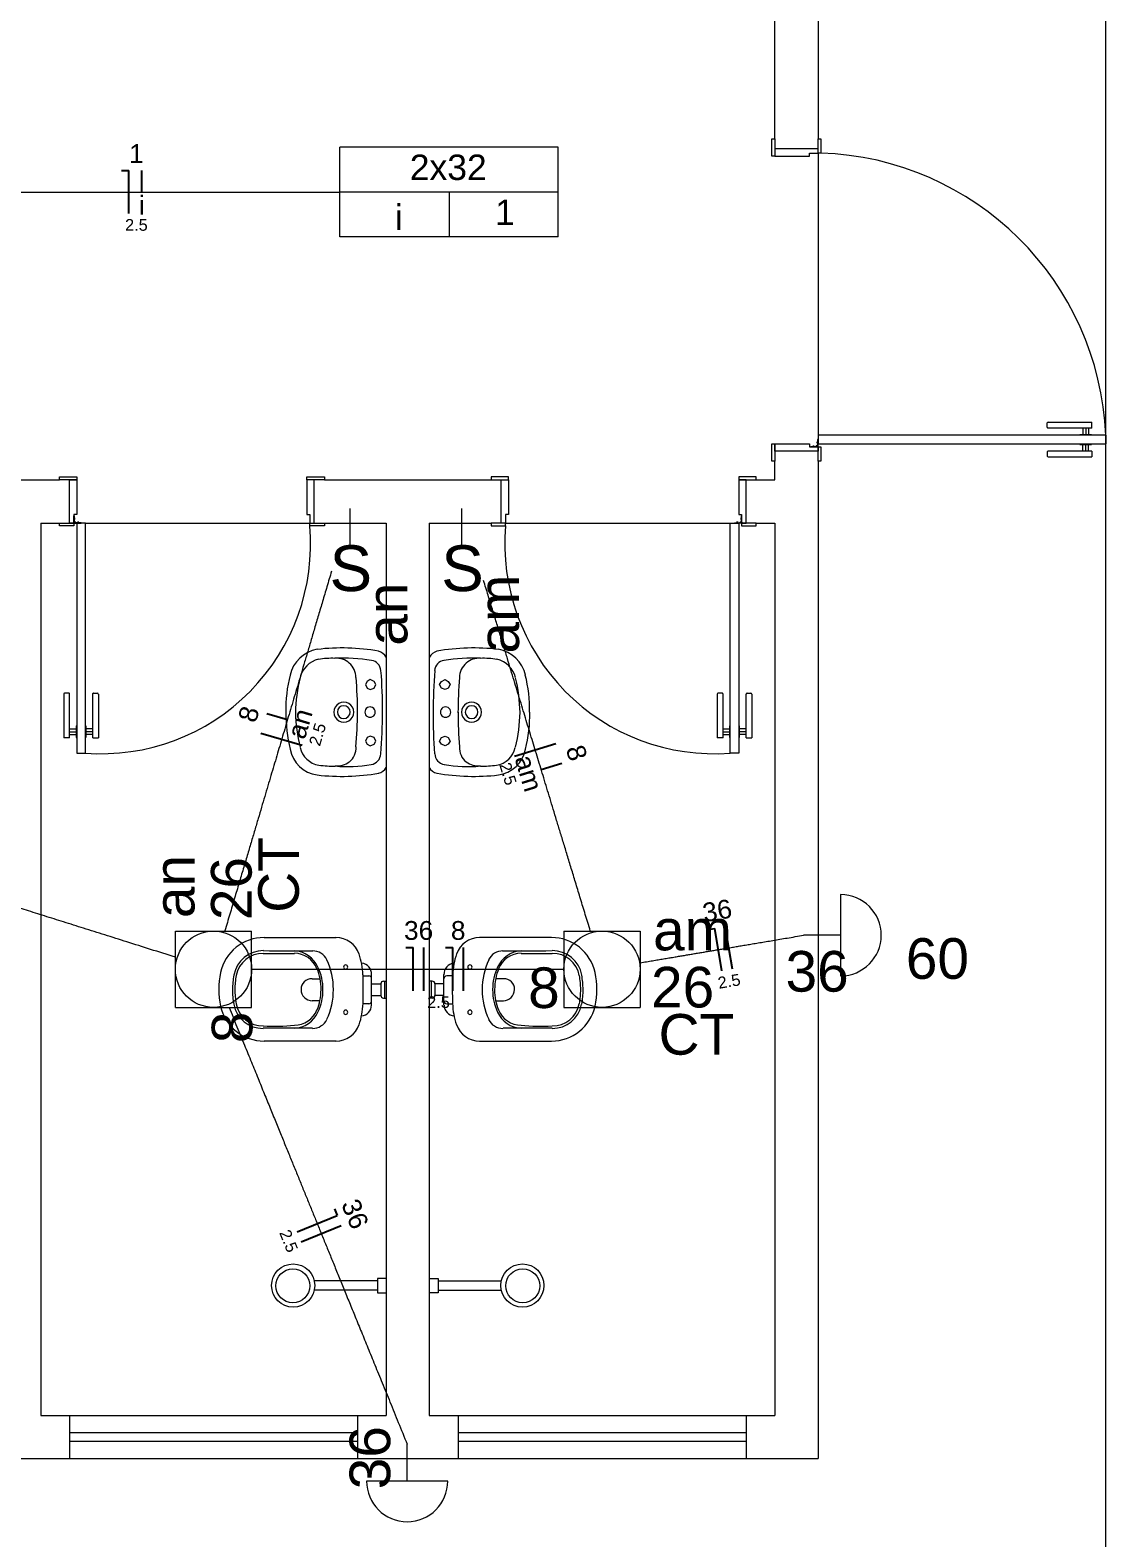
# Model space of a CAD drawing. Header units: millimetres. Extents: x -130 to 1399, y -90 to 1288.
# Drawn here: x 1149.33 to 1153.07, y 1245.55 to 1250.78 of the extents above; entities that cross this region are included whole.
import ezdxf

# ---------------------------------------------------------------- set-up
doc = ezdxf.new("R2010")
doc.units = ezdxf.units.MM
doc.header["$LTSCALE"] = 0.01
for name, color, linetype, lineweight in [('Arquitetura', 134, 'Continuous', 5), ('EL-Condutos', 3, 'Continuous', 13), ('EL-Fios', 9, 'Continuous', 25), ('EL-Textos fios', 7, 'Continuous', 20), ('EL-Textos pontos', 5, 'Continuous', 20), ('P-SIMBOL', 5, 'Continuous', 5)]:
    doc.layers.add(name, color=color, linetype=linetype, lineweight=lineweight)
doc.styles.add('ARIAL', font='arial.ttf')

msp = doc.modelspace()

# ---------------------------------------------------------------- linework, layer by layer
at = {"layer": 'Arquitetura'}
for p, q in [((1153.0719, 1238.4207), (1153.0719, 1256.0207)), ((1152.0719, 1250.3557), (1152.0719, 1249.3762)), ((1152.0549, 1249.3372), (1152.0579, 1249.3372)), ((1152.0699, 1249.3522), (1152.0699, 1249.3492)), ((1149.1814, 1249.2207), (1149.4369, 1249.2207)), ((1150.3569, 1249.2207), (1150.9369, 1249.2207)), ((1151.8569, 1249.2207), (1151.9214, 1249.2207)), ((1149.3714, 1249.0707), (1149.4369, 1249.0707)), ((1149.4884, 1249.0872), (1149.4884, 1249.0847)), ((1149.5029, 1249.0722), (1149.5004, 1249.0722)), ((1149.5264, 1249.0707), (1150.3064, 1249.0707)), ((1150.3064, 1249.0707), (1150.3219, 1249.0707)), ((1150.3569, 1249.0707), (1150.5719, 1249.0707)), ((1150.7214, 1249.0707), (1150.9369, 1249.0707)), ((1150.9864, 1249.0707), (1151.7664, 1249.0707)), ((1151.7904, 1249.0722), (1151.7934, 1249.0722)), ((1151.8049, 1249.0872), (1151.8049, 1249.0847)), ((1151.8569, 1249.0707), (1151.9214, 1249.0707)), ((1150.5719, 1248.6032), (1150.5719, 1248.4127)), ((1150.7214, 1248.6032), (1150.7214, 1248.4127)), ((1150.5059, 1248.5207), (1150.4999, 1248.5097)), ((1150.4999, 1248.5097), (1150.5059, 1248.4972)), ((1150.5164, 1248.5267), (1150.5059, 1248.5207)), ((1150.5059, 1248.4972), (1150.5164, 1248.4927)), ((1150.5294, 1248.5207), (1150.5164, 1248.5267)), ((1150.5164, 1248.4927), (1150.5294, 1248.4972)), ((1150.5354, 1248.5097), (1150.5294, 1248.5207)), ((1150.5294, 1248.4972), (1150.5354, 1248.5097)), ((1150.7574, 1248.5097), (1150.7639, 1248.5207)), ((1150.7639, 1248.4972), (1150.7574, 1248.5097)), ((1150.7639, 1248.5207), (1150.7764, 1248.5267)), ((1150.7764, 1248.4927), (1150.7639, 1248.4972)), ((1150.7764, 1248.5267), (1150.7874, 1248.5207)), ((1150.7874, 1248.4972), (1150.7764, 1248.4927)), ((1150.7874, 1248.5207), (1150.7939, 1248.5097)), ((1150.7939, 1248.5097), (1150.7874, 1248.4972)), ((1150.5719, 1248.4762), (1150.5719, 1248.2877)), ((1150.7214, 1248.4762), (1150.7214, 1248.2877)), ((1150.5719, 1248.4127), (1150.5719, 1248.2197)), ((1150.7214, 1248.4127), (1150.7214, 1248.2197)), ((1150.5059, 1248.3257), (1150.4999, 1248.3132)), ((1150.5164, 1248.3302), (1150.5059, 1248.3257)), ((1150.5294, 1248.3257), (1150.5164, 1248.3302)), ((1150.5354, 1248.3132), (1150.5294, 1248.3257)), ((1150.7574, 1248.3132), (1150.7639, 1248.3257)), ((1150.7639, 1248.3257), (1150.7764, 1248.3302)), ((1150.7764, 1248.3302), (1150.7874, 1248.3257)), ((1150.7874, 1248.3257), (1150.7939, 1248.3132)), ((1150.4999, 1248.3132), (1150.5059, 1248.3027)), ((1150.5059, 1248.3027), (1150.5164, 1248.2962)), ((1150.5164, 1248.2962), (1150.5294, 1248.3027)), ((1150.5294, 1248.3027), (1150.5354, 1248.3132)), ((1150.7639, 1248.3027), (1150.7574, 1248.3132)), ((1150.7764, 1248.2962), (1150.7639, 1248.3027)), ((1150.7874, 1248.3027), (1150.7764, 1248.2962)), ((1150.7939, 1248.3132), (1150.7874, 1248.3027)), ((1150.1474, 1247.6307), (1150.3974, 1247.6307)), ((1151.1459, 1247.6307), (1150.8964, 1247.6307)), ((1150.3144, 1247.4872), (1150.3419, 1247.4872)), ((1150.4914, 1247.4972), (1150.5114, 1247.4972)), ((1150.5209, 1247.3957), (1150.5209, 1247.5017)), ((1150.7724, 1247.3957), (1150.7724, 1247.5017)), ((1150.8019, 1247.4972), (1150.7819, 1247.4972)), ((1150.9794, 1247.4872), (1150.9514, 1247.4872)), ((1150.5209, 1247.4697), (1150.5529, 1247.4697)), ((1150.5209, 1247.4297), (1150.5529, 1247.4297)), ((1150.5529, 1247.4697), (1150.5529, 1247.4297)), ((1150.5624, 1247.4792), (1150.5719, 1247.4792)), ((1150.5654, 1247.4792), (1150.5654, 1247.4202)), ((1150.5719, 1247.4802), (1150.5719, 1247.4167)), ((1150.7214, 1247.4802), (1150.7214, 1247.4167)), ((1150.7314, 1247.4792), (1150.7214, 1247.4792)), ((1150.7279, 1247.4792), (1150.7279, 1247.4202)), ((1150.7724, 1247.4697), (1150.7409, 1247.4697)), ((1150.7409, 1247.4697), (1150.7409, 1247.4297)), ((1150.7724, 1247.4297), (1150.7409, 1247.4297)), ((1150.3414, 1247.4112), (1150.3144, 1247.4112)), ((1150.5114, 1247.4002), (1150.4909, 1247.4002)), ((1150.5624, 1247.4202), (1150.5719, 1247.4202)), ((1150.7314, 1247.4202), (1150.7214, 1247.4202)), ((1150.7819, 1247.4002), (1150.8024, 1247.4002)), ((1150.9519, 1247.4112), (1150.9794, 1247.4112)), ((1150.3974, 1247.2707), (1150.1474, 1247.2707)), ((1150.8964, 1247.2707), (1151.1459, 1247.2707)), ((1150.5719, 1246.8712), (1150.5719, 1245.9707)), ((1150.5419, 1246.4377), (1150.3219, 1246.4377)), ((1150.5719, 1246.4467), (1150.5419, 1246.4467)), ((1150.5419, 1246.4467), (1150.5419, 1246.3967)), ((1150.7214, 1246.4467), (1150.7519, 1246.4467)), ((1150.7519, 1246.4467), (1150.7519, 1246.3967)), ((1150.7519, 1246.4377), (1150.9714, 1246.4377)), ((1150.5419, 1246.4057), (1150.3219, 1246.4057)), ((1150.5419, 1246.3967), (1150.5719, 1246.3967)), ((1150.7519, 1246.3967), (1150.7214, 1246.3967)), ((1150.7519, 1246.4057), (1150.9714, 1246.4057)), ((1149.3714, 1245.9707), (1150.5719, 1245.9707)), ((1149.4714, 1245.9707), (1149.4714, 1245.8207)), ((1150.4714, 1245.9707), (1150.4714, 1245.8207)), ((1150.7214, 1245.9707), (1151.9214, 1245.9707)), ((1150.8219, 1245.9707), (1150.8219, 1245.8207)), ((1151.8219, 1245.9707), (1151.8219, 1245.8207)), ((1149.2214, 1245.8207), (1152.0719, 1245.8207))]:
    msp.add_line(p, q, dxfattribs=at)
at = {"layer": 'Arquitetura', "linetype": 'Continuous'}
for p, q in [((1152.0719, 1251.3712), (1152.0719, 1250.4057)), ((1151.9214, 1250.4057), (1151.9214, 1251.2207)), ((1151.9214, 1249.2207), (1151.9214, 1249.2857)), ((1152.0719, 1249.2857), (1152.0719, 1245.8207)), ((1149.3714, 1249.0707), (1149.3714, 1245.9707)), ((1150.5719, 1249.0707), (1150.5719, 1245.9707)), ((1150.7214, 1249.0707), (1150.7214, 1245.9707)), ((1151.9214, 1249.0707), (1151.9214, 1245.9707)), ((1149.4714, 1245.9107), (1150.4714, 1245.9107)), ((1150.8219, 1245.9107), (1151.8219, 1245.9107)), ((1149.4714, 1245.8807), (1150.4714, 1245.8807)), ((1150.8219, 1245.8807), (1151.8219, 1245.8807))]:
    msp.add_line(p, q, dxfattribs=at)
at = {"layer": 'Arquitetura', "color": 3, "linetype": 'Continuous'}
for p, q in [((1152.8714, 1249.4207), (1153.0234, 1249.4207)), ((1152.8684, 1249.4042), (1152.8684, 1249.4182)), ((1153.0234, 1249.4007), (1152.8714, 1249.4007)), ((1152.9819, 1249.3777), (1153.0219, 1249.3777)), ((1152.8684, 1249.3172), (1152.8684, 1249.3032)), ((1153.0234, 1249.3207), (1152.8714, 1249.3207)), ((1152.9819, 1249.3437), (1153.0219, 1249.3437)), ((1152.8714, 1249.3007), (1153.0234, 1249.3007)), ((1149.4684, 1248.4792), (1149.4539, 1248.4792)), ((1149.5549, 1248.4792), (1149.5689, 1248.4792)), ((1151.7384, 1248.4792), (1151.7239, 1248.4792)), ((1151.8254, 1248.4792), (1151.8389, 1248.4792)), ((1149.4514, 1248.4762), (1149.4514, 1248.3242)), ((1149.4714, 1248.3242), (1149.4714, 1248.4762)), ((1149.5519, 1248.3242), (1149.5519, 1248.4762)), ((1149.5719, 1248.4762), (1149.5719, 1248.3242)), ((1151.7214, 1248.4762), (1151.7214, 1248.3242)), ((1151.7419, 1248.3242), (1151.7419, 1248.4762)), ((1151.8219, 1248.3242), (1151.8219, 1248.4762)), ((1151.8414, 1248.4762), (1151.8414, 1248.3242)), ((1149.4944, 1248.3657), (1149.4944, 1248.3257)), ((1149.5284, 1248.3657), (1149.5284, 1248.3257)), ((1151.7644, 1248.3657), (1151.7644, 1248.3257)), ((1151.7984, 1248.3657), (1151.7984, 1248.3257))]:
    msp.add_line(p, q, dxfattribs=at)
at = {"layer": 'Arquitetura', "color": 3}
for p, q in [((1153.0234, 1249.4007), (1153.0234, 1249.4207)), ((1152.9819, 1249.3777), (1152.9819, 1249.3762)), ((1152.9919, 1249.4007), (1152.9919, 1249.3777)), ((1153.0019, 1249.4007), (1153.0019, 1249.3777)), ((1153.0119, 1249.4007), (1153.0119, 1249.3777)), ((1153.0219, 1249.3777), (1153.0219, 1249.3762)), ((1152.9819, 1249.3437), (1152.9819, 1249.3457)), ((1152.9919, 1249.3207), (1152.9919, 1249.3437)), ((1153.0019, 1249.3207), (1153.0019, 1249.3437)), ((1153.0119, 1249.3207), (1153.0119, 1249.3437)), ((1153.0219, 1249.3437), (1153.0219, 1249.3457)), ((1153.0234, 1249.3207), (1153.0234, 1249.3007)), ((1149.4714, 1248.3242), (1149.4514, 1248.3242)), ((1149.4714, 1248.3557), (1149.4944, 1248.3557)), ((1149.4714, 1248.3457), (1149.4944, 1248.3457)), ((1149.4714, 1248.3357), (1149.4944, 1248.3357)), ((1149.4944, 1248.3657), (1149.4964, 1248.3657)), ((1149.4944, 1248.3257), (1149.4964, 1248.3257)), ((1149.5284, 1248.3657), (1149.5264, 1248.3657)), ((1149.5284, 1248.3257), (1149.5264, 1248.3257)), ((1149.5519, 1248.3557), (1149.5284, 1248.3557)), ((1149.5519, 1248.3457), (1149.5284, 1248.3457)), ((1149.5519, 1248.3357), (1149.5284, 1248.3357)), ((1149.5519, 1248.3242), (1149.5719, 1248.3242)), ((1151.7419, 1248.3242), (1151.7214, 1248.3242)), ((1151.7419, 1248.3557), (1151.7644, 1248.3557)), ((1151.7419, 1248.3457), (1151.7644, 1248.3457)), ((1151.7419, 1248.3357), (1151.7644, 1248.3357)), ((1151.7644, 1248.3657), (1151.7664, 1248.3657)), ((1151.7644, 1248.3257), (1151.7664, 1248.3257)), ((1151.7984, 1248.3657), (1151.7964, 1248.3657)), ((1151.7984, 1248.3257), (1151.7964, 1248.3257)), ((1151.8219, 1248.3557), (1151.7984, 1248.3557)), ((1151.8219, 1248.3457), (1151.7984, 1248.3457)), ((1151.8219, 1248.3357), (1151.7984, 1248.3357)), ((1151.8219, 1248.3242), (1151.8414, 1248.3242))]:
    msp.add_line(p, q, dxfattribs=at)
at = {"layer": 'Arquitetura', "color": 2}
for p, q in [((1153.0719, 1249.3762), (1152.0719, 1249.3762)), ((1152.0719, 1249.3762), (1152.0719, 1249.3457)), ((1153.0719, 1249.3762), (1153.0719, 1249.3457)), ((1152.0719, 1249.3457), (1153.0719, 1249.3457)), ((1149.4964, 1249.0707), (1149.4964, 1248.2707)), ((1149.5264, 1249.0707), (1149.4964, 1249.0707)), ((1149.5264, 1248.2707), (1149.5264, 1249.0707)), ((1151.7664, 1248.2707), (1151.7664, 1249.0707)), ((1151.7664, 1249.0707), (1151.7964, 1249.0707)), ((1151.7964, 1249.0707), (1151.7964, 1248.2707)), ((1149.4964, 1248.2707), (1149.5264, 1248.2707)), ((1151.7964, 1248.2707), (1151.7664, 1248.2707))]:
    msp.add_line(p, q, dxfattribs=at)
at = {"layer": 'Arquitetura', "color": 3}
for points in [[(1151.9214, 1250.4057), (1151.9214, 1250.3457), (1151.9114, 1250.3457), (1151.9114, 1250.4057), (1151.9214, 1250.4057)], [(1152.0819, 1250.4057), (1152.0819, 1250.3557), (1152.0719, 1250.3557), (1152.0719, 1250.4057), (1152.0819, 1250.4057)], [(1151.9214, 1249.3457), (1151.9214, 1249.3207), (1151.9214, 1249.2857), (1151.9114, 1249.2857), (1151.9114, 1249.3457), (1151.9214, 1249.3457)], [(1152.0819, 1249.3357), (1152.0819, 1249.2857), (1152.0719, 1249.2857), (1152.0719, 1249.3357), (1152.0819, 1249.3357)], [(1149.4964, 1249.2207), (1149.4714, 1249.2207), (1149.4369, 1249.2207), (1149.4369, 1249.2307), (1149.4964, 1249.2307), (1149.4964, 1249.2207)], [(1150.3569, 1249.2207), (1150.2964, 1249.2207), (1150.2964, 1249.2307), (1150.3569, 1249.2307), (1150.3569, 1249.2207)], [(1150.9369, 1249.2207), (1150.9964, 1249.2207), (1150.9964, 1249.2307), (1150.9369, 1249.2307), (1150.9369, 1249.2207)], [(1151.7964, 1249.2207), (1151.8219, 1249.2207), (1151.8569, 1249.2207), (1151.8569, 1249.2307), (1151.7964, 1249.2307), (1151.7964, 1249.2207)], [(1149.4864, 1249.0607), (1149.4369, 1249.0607), (1149.4369, 1249.0707), (1149.4864, 1249.0707), (1149.4864, 1249.0607)], [(1150.3569, 1249.0607), (1150.3064, 1249.0607), (1150.3064, 1249.0707), (1150.3569, 1249.0707), (1150.3569, 1249.0607)], [(1150.9369, 1249.0607), (1150.9864, 1249.0607), (1150.9864, 1249.0707), (1150.9369, 1249.0707), (1150.9369, 1249.0607)], [(1151.8064, 1249.0607), (1151.8569, 1249.0607), (1151.8569, 1249.0707), (1151.8064, 1249.0707), (1151.8064, 1249.0607)]]:
    msp.add_lwpolyline(points, close=True, dxfattribs=at)
at = {"layer": 'Arquitetura', "color": 2}
for points in [[(1152.0419, 1250.3457), (1152.0419, 1250.3557), (1152.0719, 1250.3557), (1152.0719, 1250.3712), (1151.9214, 1250.3712), (1151.9214, 1250.3457), (1152.0419, 1250.3457)], [(1152.0419, 1249.3457), (1152.0419, 1249.3357), (1152.0719, 1249.3357), (1152.0719, 1249.3207), (1151.9214, 1249.3207), (1151.9214, 1249.3457), (1152.0419, 1249.3457)], [(1149.4964, 1249.1007), (1149.4864, 1249.1007), (1149.4864, 1249.0707), (1149.4714, 1249.0707), (1149.4714, 1249.2207), (1149.4964, 1249.2207), (1149.4964, 1249.1007)], [(1150.2964, 1249.1007), (1150.3064, 1249.1007), (1150.3064, 1249.0707), (1150.3219, 1249.0707), (1150.3219, 1249.2207), (1150.2964, 1249.2207), (1150.2964, 1249.1007)], [(1150.9964, 1249.1007), (1150.9864, 1249.1007), (1150.9864, 1249.0707), (1150.9714, 1249.0707), (1150.9714, 1249.2207), (1150.9964, 1249.2207), (1150.9964, 1249.1007)], [(1151.7964, 1249.1007), (1151.8064, 1249.1007), (1151.8064, 1249.0707), (1151.8219, 1249.0707), (1151.8219, 1249.2207), (1151.7964, 1249.2207), (1151.7964, 1249.1007)]]:
    msp.add_lwpolyline(points, close=True, dxfattribs=at)
at = {"layer": 'Arquitetura', "color": 1}
for points in [[(1152.0669, 1249.3367), (1152.0689, 1249.3357), (1152.0689, 1249.3357), (1152.0664, 1249.3357), (1152.0464, 1249.3357), (1152.0464, 1249.3367), (1152.0669, 1249.3367)], [(1152.0704, 1249.3402), (1152.0719, 1249.3382), (1152.0719, 1249.3382), (1152.0719, 1249.3407), (1152.0719, 1249.3607), (1152.0704, 1249.3607), (1152.0704, 1249.3402)], [(1149.4879, 1249.0752), (1149.4864, 1249.0732), (1149.4864, 1249.0732), (1149.4864, 1249.0757), (1149.4864, 1249.0957), (1149.4879, 1249.0957), (1149.4879, 1249.0752)], [(1149.4914, 1249.0717), (1149.4894, 1249.0707), (1149.4894, 1249.0707), (1149.4919, 1249.0707), (1149.5119, 1249.0707), (1149.5119, 1249.0717), (1149.4914, 1249.0717)], [(1151.8024, 1249.0717), (1151.8044, 1249.0707), (1151.8044, 1249.0707), (1151.8019, 1249.0707), (1151.7819, 1249.0707), (1151.7819, 1249.0717), (1151.8024, 1249.0717)], [(1151.8054, 1249.0752), (1151.8064, 1249.0732), (1151.8064, 1249.0732), (1151.8064, 1249.0757), (1151.8064, 1249.0957), (1151.8054, 1249.0957), (1151.8054, 1249.0752)]]:
    msp.add_lwpolyline(points, dxfattribs=at)
at = {"layer": 'Arquitetura'}
for points in [[(1152.0544, 1249.3382), (1152.0549, 1249.3372), (1152.0549, 1249.3367)], [(1152.0564, 1249.3382), (1152.0564, 1249.3382), (1152.0544, 1249.3382), (1152.0544, 1249.3382), (1152.0589, 1249.3382), (1152.0589, 1249.3382), (1152.0569, 1249.3382), (1152.0569, 1249.3382)], [(1152.0589, 1249.3382), (1152.0579, 1249.3372), (1152.0579, 1249.3367)], [(1152.0694, 1249.3512), (1152.0689, 1249.3512), (1152.0689, 1249.3532), (1152.0694, 1249.3532), (1152.0694, 1249.3482), (1152.0689, 1249.3482), (1152.0689, 1249.3507), (1152.0694, 1249.3507)], [(1152.0694, 1249.3532), (1152.0699, 1249.3522), (1152.0704, 1249.3522)], [(1152.0694, 1249.3482), (1152.0699, 1249.3492), (1152.0704, 1249.3492)], [(1149.4889, 1249.0882), (1149.4884, 1249.0872), (1149.4879, 1249.0872)], [(1149.4889, 1249.0832), (1149.4884, 1249.0847), (1149.4879, 1249.0847)], [(1149.4889, 1249.0862), (1149.4894, 1249.0862), (1149.4894, 1249.0882), (1149.4889, 1249.0882), (1149.4889, 1249.0832), (1149.4894, 1249.0832), (1149.4894, 1249.0857), (1149.4889, 1249.0857)], [(1149.5019, 1249.0732), (1149.5019, 1249.0732), (1149.5039, 1249.0732), (1149.5039, 1249.0732), (1149.4994, 1249.0732), (1149.4994, 1249.0732), (1149.5014, 1249.0732), (1149.5014, 1249.0732)], [(1149.4994, 1249.0732), (1149.5004, 1249.0722), (1149.5004, 1249.0717)], [(1149.5039, 1249.0732), (1149.5029, 1249.0722), (1149.5029, 1249.0717)], [(1151.7914, 1249.0732), (1151.7914, 1249.0732), (1151.7889, 1249.0732), (1151.7889, 1249.0732), (1151.7944, 1249.0732), (1151.7944, 1249.0732), (1151.7919, 1249.0732), (1151.7919, 1249.0732)], [(1151.7889, 1249.0732), (1151.7904, 1249.0722), (1151.7904, 1249.0717)], [(1151.7944, 1249.0732), (1151.7934, 1249.0722), (1151.7934, 1249.0717)], [(1151.8044, 1249.0882), (1151.8049, 1249.0872), (1151.8054, 1249.0872)], [(1151.8044, 1249.0862), (1151.8044, 1249.0862), (1151.8044, 1249.0882), (1151.8044, 1249.0882), (1151.8044, 1249.0832), (1151.8044, 1249.0832), (1151.8044, 1249.0857), (1151.8044, 1249.0857)], [(1151.8044, 1249.0832), (1151.8049, 1249.0847), (1151.8054, 1249.0847)]]:
    msp.add_lwpolyline(points, dxfattribs=at)
at = {"layer": 'Arquitetura', "color": 1}
for centre in [(1152.0689, 1249.3382), (1149.4894, 1249.0732), (1151.8044, 1249.0732)]:
    msp.add_circle(centre, 0.0025, dxfattribs=at)
at = {"layer": 'Arquitetura'}
for centre, radius in [((1150.2484, 1246.4217), 0.075), ((1151.0449, 1246.4217), 0.075), ((1150.2474, 1246.4207), 0.059), ((1151.0459, 1246.4207), 0.059)]:
    msp.add_circle(centre, radius, dxfattribs=at)
for centre, radius, start, end in [((1152.0489, 1249.3327), 1.0236, 2.4121, 88.1744), ((1149.5799, 1248.9982), 0.7292, 265.793, 4.9364), ((1151.7129, 1248.9982), 0.7292, 175.064, 274.207), ((1150.4184, 1247.8827), 0.7539, 80.3071, 96.5866), ((1150.8749, 1247.8827), 0.7539, 83.4134, 99.6929), ((1150.3524, 1248.5162), 0.1175, 100.056, 167.486), ((1150.3554, 1248.5147), 0.0847, 102.719, 167.054), ((1150.3834, 1248.2897), 0.311, 88.1735, 98.6779), ((1150.4219, 1247.9877), 0.6136, 80.7585, 92.6769), ((1150.3979, 1248.5292), 0.0716, 50.4003, 93.3975), ((1150.3999, 1248.5332), 0.0667, 0.5513, 49.6562), ((1150.5149, 1248.5552), 0.0385, 4.3873, 81.2442), ((1150.5269, 1248.5772), 0.0522, 31.07, 69.4583), ((1150.7664, 1248.5772), 0.0522, 110.542, 148.93), ((1150.7784, 1248.5552), 0.0385, 98.7558, 175.613), ((1150.8709, 1247.9877), 0.6136, 87.3231, 99.2415), ((1150.8929, 1248.5332), 0.0667, 130.344, 179.449), ((1150.8954, 1248.5292), 0.0716, 86.6025, 129.6), ((1150.9094, 1248.2897), 0.311, 81.3221, 91.8265), ((1150.9379, 1248.5147), 0.0847, 12.9461, 77.2809), ((1150.9409, 1248.5162), 0.1175, 12.514, 79.9443), ((1150.6964, 1248.4247), 0.4735, 165.578, 181.302), ((1150.8329, 1248.3987), 0.5766, 166.496, 178.648), ((1148.9974, 1248.4102), 1.4748, 0.0609, 4.8104), ((1148.8434, 1248.4197), 1.7156, 359.79, 4.6247), ((1152.4504, 1248.4197), 1.7156, 175.375, 180.21), ((1152.2959, 1248.4102), 1.4748, 175.19, 179.939), ((1150.4604, 1248.3987), 0.5766, 1.3524, 13.5038), ((1150.5964, 1248.4247), 0.4735, 358.698, 14.4219), ((1150.4244, 1248.4137), 0.0349, 120.007, 180), ((1150.4244, 1248.4137), 0.0222, 90, 180), ((1150.4244, 1248.4137), 0.0349, 60.0032, 119.997), ((1150.4244, 1248.4137), 0.0222, 0, 90), ((1150.4244, 1248.4137), 0.0349, 0.0007, 60.0032), ((1150.5154, 1248.4137), 0.018, 119.96, 180), ((1150.5154, 1248.4137), 0.018, 60.0128, 119.987), ((1150.5154, 1248.4137), 0.018, 359.963, 59.9809), ((1150.7779, 1248.4137), 0.018, 120.019, 180.037), ((1150.7779, 1248.4137), 0.018, 60.0128, 119.987), ((1150.7779, 1248.4137), 0.018, 0, 60.0398), ((1150.8684, 1248.4137), 0.0349, 119.997, 179.999), ((1150.8684, 1248.4137), 0.0222, 90, 180), ((1150.8684, 1248.4137), 0.0349, 60.0032, 119.997), ((1150.8684, 1248.4137), 0.0222, 0, 90), ((1150.8684, 1248.4137), 0.0349, 0, 59.9929), ((1150.6974, 1248.4027), 0.4741, 178.659, 194.363), ((1150.8289, 1248.4257), 0.5725, 181.303, 193.542), ((1150.4244, 1248.4137), 0.0349, 180.001, 240.003), ((1150.4244, 1248.4137), 0.0222, 180, 270), ((1150.4244, 1248.4137), 0.0349, 240.003, 299.997), ((1150.4244, 1248.4137), 0.0222, 270, 359.99), ((1150.4244, 1248.4137), 0.0349, 300.007, 0), ((1149.1194, 1248.4137), 1.3526, 354.905, 359.979), ((1150.5154, 1248.4137), 0.018, 179.963, 239.981), ((1150.5154, 1248.4137), 0.018, 240.013, 299.987), ((1150.5154, 1248.4137), 0.018, 299.96, 0), ((1148.6799, 1248.4137), 1.879, 355.586, 0), ((1152.6134, 1248.4137), 1.879, 180, 184.414), ((1150.7779, 1248.4137), 0.018, 180, 240.04), ((1150.7779, 1248.4137), 0.018, 240.013, 299.987), ((1150.7779, 1248.4137), 0.018, 300.019, 0.0367), ((1152.1739, 1248.4137), 1.3526, 180.021, 185.095), ((1150.8684, 1248.4137), 0.0349, 180, 239.993), ((1150.8684, 1248.4137), 0.0222, 180.01, 270), ((1150.8684, 1248.4137), 0.0349, 240.003, 299.997), ((1150.8684, 1248.4137), 0.0222, 270, 0), ((1150.8684, 1248.4137), 0.0349, 299.997, 359.999), ((1150.4644, 1248.4257), 0.5725, 346.458, 358.697), ((1150.5964, 1248.4027), 0.4741, 345.637, 1.3415), ((1150.3464, 1248.3052), 0.1107, 190.408, 262.28), ((1150.3494, 1248.3072), 0.0784, 191.616, 261.581), ((1150.4039, 1248.2897), 0.0631, 309.245, 3.2268), ((1150.5129, 1248.2712), 0.0402, 279.607, 356.886), ((1150.7804, 1248.2712), 0.0402, 183.114, 260.393), ((1150.8894, 1248.2897), 0.0631, 176.773, 230.755), ((1150.9434, 1248.3072), 0.0784, 278.419, 348.384), ((1150.9464, 1248.3052), 0.1107, 277.72, 349.592), ((1150.3834, 1248.5452), 0.3189, 261.83, 272.005), ((1150.4399, 1248.6747), 0.4504, 264.203, 280.218), ((1150.3984, 1248.3047), 0.0781, 267.161, 305.348), ((1150.5374, 1248.2392), 0.0386, 281.431, 332.133), ((1150.7554, 1248.2392), 0.0386, 207.867, 258.569), ((1150.8534, 1248.6747), 0.4504, 259.782, 275.797), ((1150.8949, 1248.3047), 0.0781, 234.652, 272.839), ((1150.9099, 1248.5452), 0.3189, 267.995, 278.17), ((1150.4184, 1248.9437), 0.7531, 263.423, 279.721), ((1150.8754, 1248.9437), 0.7531, 260.279, 276.577), ((1150.1474, 1247.4752), 0.1555, 90.0055, 167.294), ((1150.3974, 1247.5457), 0.0848, 19.0789, 90.1997), ((1150.8959, 1247.5457), 0.0848, 89.8003, 160.921), ((1151.1459, 1247.4752), 0.1555, 12.7057, 89.9945), ((1150.1459, 1247.4802), 0.1054, 90.4233, 168.89), ((1150.1424, 1247.4822), 0.0932, 88.5002, 169.656), ((1150.2879, 1256.4267), 8.8425, 269.072, 270.188), ((1150.1734, 1253.2337), 5.6587, 269.71, 270.806), ((1150.2529, 1247.4922), 0.0836, 20.863, 90.2362), ((1150.2474, 1247.4897), 0.0949, 23.5727, 86.7329), ((1150.3164, 1247.5302), 0.054, 24.961, 90.9064), ((1150.1439, 1247.4497), 0.2444, 0, 24.9606), ((1150.4309, 1247.5282), 0.00741, 90, 180), ((1150.4309, 1247.5282), 0.00741, 0, 90), ((1150.2424, 1247.4922), 0.2486, 2.049, 19.145), ((1150.4819, 1247.5027), 0.0391, 358.418, 83.4493), ((1150.8114, 1247.5027), 0.0391, 96.5507, 181.582), ((1151.0509, 1247.4922), 0.2486, 160.855, 177.951), ((1150.8624, 1247.5282), 0.00741, 90, 180), ((1150.8624, 1247.5282), 0.00741, 0, 90), ((1151.1494, 1247.4497), 0.2444, 155.039, 180), ((1150.9764, 1247.5302), 0.054, 89.0936, 155.039), ((1151.0459, 1247.4897), 0.0949, 93.2671, 156.427), ((1151.0399, 1247.4922), 0.0836, 89.7638, 159.137), ((1151.0049, 1256.4267), 8.8425, 269.812, 270.928), ((1151.1199, 1253.2337), 5.6587, 269.194, 270.29), ((1151.1509, 1247.4822), 0.0932, 10.3441, 91.4998), ((1151.1479, 1247.4802), 0.1054, 11.1104, 89.5767), ((1150.2819, 1247.4507), 0.292, 168.435, 191.568), ((1150.3139, 1247.4497), 0.2762, 169.437, 180), ((1150.3114, 1247.4502), 0.2655, 169.437, 180.003), ((1150.3119, 1247.4517), 0.0357, 86.0445, 182.345), ((1150.1889, 1247.4602), 0.1554, 10.3133, 23.389), ((1150.1839, 1247.4537), 0.1679, 358.718, 26.1404), ((1150.1454, 1247.4497), 0.2, 0, 11.0171), ((1150.4309, 1247.5282), 0.00741, 180, 270), ((1150.4309, 1247.5282), 0.00741, 270, 0), ((1149.0964, 1247.4512), 1.3956, 357.951, 2.0489), ((1150.5114, 1247.4877), 0.00952, 0, 90), ((1150.7819, 1247.4877), 0.00952, 90, 180), ((1152.1969, 1247.4512), 1.3956, 177.951, 182.049), ((1150.8624, 1247.5282), 0.00741, 180, 270), ((1150.8624, 1247.5282), 0.00741, 270, 0), ((1151.1094, 1247.4537), 0.1679, 153.86, 181.282), ((1151.1484, 1247.4497), 0.2, 168.983, 180), ((1151.1049, 1247.4602), 0.1554, 156.611, 169.687), ((1150.9819, 1247.4517), 0.0357, 357.655, 93.9555), ((1150.9819, 1247.4502), 0.2655, 359.997, 10.5634), ((1150.9794, 1247.4497), 0.2762, 0.0004, 10.5634), ((1151.0114, 1247.4507), 0.292, 348.432, 11.565), ((1150.3134, 1247.4497), 0.2759, 180, 190.577), ((1150.3259, 1247.4507), 0.2801, 180.136, 190.285), ((1150.3149, 1247.4502), 0.0391, 180.003, 270), ((1150.1839, 1247.4457), 0.1679, 333.861, 1.28), ((1150.1454, 1247.4497), 0.1999, 348.981, 0.0022), ((1150.1439, 1247.4497), 0.2444, 335.039, 0.0003), ((1150.5624, 1247.4697), 0.00952, 90, 180), ((1150.5624, 1247.4297), 0.00952, 180, 270), ((1150.7314, 1247.4697), 0.00952, 0, 90), ((1150.7314, 1247.4297), 0.00952, 270, 0), ((1151.1494, 1247.4497), 0.2444, 180, 204.961), ((1151.1094, 1247.4457), 0.1679, 178.72, 206.139), ((1151.1479, 1247.4497), 0.1999, 179.998, 191.019), ((1150.9779, 1247.4502), 0.0391, 270, 359.997), ((1150.9674, 1247.4507), 0.2801, 349.715, 359.864), ((1150.9799, 1247.4497), 0.2759, 349.423, 0), ((1150.1474, 1247.4267), 0.1555, 192.713, 269.998), ((1150.1429, 1247.4177), 0.1026, 190.569, 270.928), ((1150.1429, 1247.4177), 0.0942, 190.569, 270.928), ((1150.2529, 1247.4097), 0.0836, 269.764, 339.137), ((1150.2374, 1247.4277), 0.1055, 333.002, 351.195), ((1150.4309, 1247.3712), 0.00741, 90, 180), ((1150.4309, 1247.3712), 0.00741, 0, 90), ((1150.2434, 1247.4092), 0.2479, 340.843, 358.109), ((1150.4819, 1247.3967), 0.0388, 275.575, 358.63), ((1150.5114, 1247.4097), 0.00952, 270, 0), ((1150.7819, 1247.4097), 0.00952, 180, 270), ((1150.8114, 1247.3967), 0.0388, 181.37, 264.425), ((1151.0499, 1247.4092), 0.2479, 181.891, 199.157), ((1150.8624, 1247.3712), 0.00741, 90, 180), ((1150.8624, 1247.3712), 0.00741, 0, 90), ((1151.0559, 1247.4277), 0.1055, 188.805, 206.998), ((1151.0399, 1247.4097), 0.0836, 200.863, 270.236), ((1151.1459, 1247.4267), 0.1555, 270.002, 347.287), ((1151.1499, 1247.4177), 0.1026, 269.072, 349.431), ((1151.1499, 1247.4177), 0.0942, 269.072, 349.431), ((1150.1864, 1247.9737), 0.6512, 266.351, 275.878), ((1150.2489, 1247.4087), 0.0932, 272.443, 336.734), ((1150.3164, 1247.3692), 0.054, 269.094, 335.039), ((1150.3974, 1247.3557), 0.0848, 269.8, 340.921), ((1150.4309, 1247.3712), 0.00741, 180, 270), ((1150.4309, 1247.3712), 0.00741, 270, 0), ((1150.8959, 1247.3557), 0.0848, 199.079, 270.2), ((1150.8624, 1247.3712), 0.00741, 180, 270), ((1150.8624, 1247.3712), 0.00741, 270, 0), ((1150.9764, 1247.3692), 0.054, 204.961, 270.906), ((1151.0444, 1247.4087), 0.0932, 203.266, 267.557), ((1151.1069, 1247.9737), 0.6512, 264.122, 273.649), ((1150.2299, 1238.1692), 9.1467, 89.4622, 90.5333), ((1151.0634, 1238.1692), 9.1467, 89.4667, 90.5379)]:
    msp.add_arc(centre, radius, start, end, dxfattribs=at)
at = {"layer": 'Arquitetura', "color": 3, "linetype": 'Continuous'}
for centre, start, end in [((1152.8714, 1249.4177), 90, 170.538), ((1152.8714, 1249.4037), 170.538, 270), ((1152.8714, 1249.3177), 90, 189.462), ((1152.8714, 1249.3037), 189.462, 270), ((1149.4544, 1248.4762), 99.4623, 180), ((1149.4689, 1248.4762), 0, 99.4623), ((1149.5544, 1248.4762), 80.5377, 180), ((1149.5684, 1248.4762), 0, 80.5377), ((1151.7244, 1248.4762), 99.4623, 180), ((1151.7389, 1248.4762), 0, 99.4623), ((1151.8249, 1248.4762), 80.5377, 180), ((1151.8384, 1248.4762), 0, 80.5377)]:
    msp.add_arc(centre, 0.003, start, end, dxfattribs=at)
at = {"layer": 'EL-Condutos', "linetype": 'Continuous'}
for points in [[(1149.5519, 1252.1869), (1149.508, 1252.1027), (1149.4667, 1252.0233), (1149.4276, 1251.9484), (1149.3908, 1251.8777), (1149.356, 1251.8108), (1149.3229, 1251.7474), (1149.2916, 1251.6872), (1149.2616, 1251.6297), (1149.233, 1251.5747), (1149.2054, 1251.5218), (1149.1788, 1251.4707), (1149.1529, 1251.421), (1149.1275, 1251.3723), (1149.1026, 1251.3244), (1149.0778, 1251.2769), (1149.0531, 1251.2294), (1149.0282, 1251.1817), (1149.003, 1251.1332), (1148.9773, 1251.0838), (1148.9508, 1251.0331), (1148.9235, 1250.9807), (1148.8952, 1250.9263), (1148.8656, 1250.8695), (1148.8346, 1250.81), (1148.802, 1250.7474), (1148.7677, 1250.6815), (1148.7314, 1250.6118), (1148.6929, 1250.538), (1148.6522, 1250.4598), (1148.609, 1250.3769)], [(1148.9076, 1250.2206), (1148.9719, 1250.2206), (1149.0332, 1250.2206), (1149.0918, 1250.2206), (1149.1479, 1250.2206), (1149.2016, 1250.2206), (1149.2533, 1250.2206), (1149.3031, 1250.2206), (1149.3513, 1250.2206), (1149.3979, 1250.2206), (1149.4433, 1250.2206), (1149.4877, 1250.2206), (1149.5312, 1250.2206), (1149.5741, 1250.2206), (1149.6166, 1250.2206), (1149.6589, 1250.2206), (1149.7011, 1250.2206), (1149.7436, 1250.2206), (1149.7865, 1250.2206), (1149.83, 1250.2206), (1149.8744, 1250.2206), (1149.9198, 1250.2206), (1149.9665, 1250.2206), (1150.0146, 1250.2206), (1150.0644, 1250.2206), (1150.1161, 1250.2206), (1150.1699, 1250.2206), (1150.226, 1250.2206), (1150.2845, 1250.2206), (1150.3459, 1250.2206), (1150.4101, 1250.2206)], [(1150.3816, 1248.9031), (1150.3657, 1248.8494), (1150.3506, 1248.7985), (1150.3362, 1248.7502), (1150.3226, 1248.7043), (1150.3097, 1248.6605), (1150.2973, 1248.6187), (1150.2854, 1248.5787), (1150.274, 1248.5402), (1150.263, 1248.503), (1150.2523, 1248.467), (1150.2419, 1248.4318), (1150.2316, 1248.3974), (1150.2216, 1248.3634), (1150.2116, 1248.3297), (1150.2016, 1248.296), (1150.1916, 1248.2622), (1150.1814, 1248.228), (1150.1711, 1248.1932), (1150.1606, 1248.1577), (1150.1497, 1248.1211), (1150.1385, 1248.0834), (1150.1269, 1248.0442), (1150.1148, 1248.0033), (1150.1022, 1247.9607), (1150.0889, 1247.9159), (1150.075, 1247.8689), (1150.0603, 1247.8194), (1150.0448, 1247.7673), (1150.0285, 1247.7122), (1150.0112, 1247.654)], [(1151.2808, 1247.654), (1151.2634, 1247.7111), (1151.2469, 1247.7651), (1151.2313, 1247.8164), (1151.2165, 1247.8651), (1151.2024, 1247.9114), (1151.189, 1247.9555), (1151.1762, 1247.9975), (1151.1639, 1248.0378), (1151.1521, 1248.0765), (1151.1408, 1248.1137), (1151.1298, 1248.1498), (1151.1191, 1248.1849), (1151.1087, 1248.2191), (1151.0984, 1248.2527), (1151.0883, 1248.286), (1151.0783, 1248.319), (1151.0682, 1248.352), (1151.0581, 1248.3852), (1151.0479, 1248.4188), (1151.0375, 1248.4529), (1151.0268, 1248.4879), (1151.0159, 1248.5239), (1151.0046, 1248.561), (1150.9929, 1248.5995), (1150.9806, 1248.6396), (1150.9679, 1248.6815), (1150.9545, 1248.7254), (1150.9405, 1248.7714), (1150.9258, 1248.8198), (1150.9102, 1248.8708)], [(1149.8391, 1247.5624), (1149.7527, 1247.5896), (1149.6711, 1247.6154), (1149.5937, 1247.6398), (1149.5204, 1247.6629), (1149.4508, 1247.6848), (1149.3846, 1247.7057), (1149.3216, 1247.7255), (1149.2614, 1247.7445), (1149.2038, 1247.7626), (1149.1484, 1247.7801), (1149.0949, 1247.797), (1149.0431, 1247.8133), (1148.9927, 1247.8292), (1148.9432, 1247.8448), (1148.8946, 1247.8601), (1148.8464, 1247.8753), (1148.7983, 1247.8905), (1148.7501, 1247.9057), (1148.7014, 1247.921), (1148.652, 1247.9366), (1148.6016, 1247.9525), (1148.5498, 1247.9688), (1148.4964, 1247.9856), (1148.4411, 1248.003), (1148.3835, 1248.0212), (1148.3234, 1248.0401), (1148.2605, 1248.06), (1148.1945, 1248.0808), (1148.125, 1248.1027), (1148.0518, 1248.1258)], [(1151.4542, 1247.543), (1151.4761, 1247.5467), (1151.4969, 1247.5502), (1151.5167, 1247.5535), (1151.5355, 1247.5567), (1151.5536, 1247.5597), (1151.5709, 1247.5626), (1151.5876, 1247.5654), (1151.6037, 1247.5681), (1151.6194, 1247.5708), (1151.6348, 1247.5734), (1151.65, 1247.5759), (1151.665, 1247.5785), (1151.68, 1247.581), (1151.695, 1247.5835), (1151.7102, 1247.5861), (1151.7256, 1247.5887), (1151.7413, 1247.5913), (1151.7576, 1247.594), (1151.7743, 1247.5969), (1151.7917, 1247.5998), (1151.8098, 1247.6028), (1151.8288, 1247.606), (1151.8486, 1247.6094), (1151.8695, 1247.6129), (1151.8916, 1247.6166), (1151.9148, 1247.6205), (1151.9394, 1247.6247), (1151.9653, 1247.629), (1151.9928, 1247.6337), (1152.0219, 1247.6386)], [(1150.104, 1247.5206), (1150.153, 1247.5206), (1150.1995, 1247.5206), (1150.2434, 1247.5206), (1150.285, 1247.5206), (1150.3246, 1247.5206), (1150.3622, 1247.5206), (1150.3981, 1247.5206), (1150.4325, 1247.5206), (1150.4656, 1247.5206), (1150.4975, 1247.5206), (1150.5284, 1247.5206), (1150.5586, 1247.5206), (1150.5883, 1247.5206), (1150.6175, 1247.5206), (1150.6466, 1247.5206), (1150.6756, 1247.5206), (1150.7048, 1247.5206), (1150.7345, 1247.5206), (1150.7647, 1247.5206), (1150.7956, 1247.5206), (1150.8275, 1247.5206), (1150.8606, 1247.5206), (1150.895, 1247.5206), (1150.9309, 1247.5206), (1150.9685, 1247.5206), (1151.0081, 1247.5206), (1151.0497, 1247.5206), (1151.0936, 1247.5206), (1151.1401, 1247.5206), (1151.1891, 1247.5206)], [(1150.0258, 1247.388), (1150.0532, 1247.3206), (1150.0791, 1247.2573), (1150.1034, 1247.1977), (1150.1263, 1247.1415), (1150.1479, 1247.0884), (1150.1685, 1247.0381), (1150.1879, 1246.9902), (1150.2066, 1246.9446), (1150.2244, 1246.9009), (1150.2416, 1246.8587), (1150.2583, 1246.8178), (1150.2746, 1246.7778), (1150.2906, 1246.7385), (1150.3065, 1246.6995), (1150.3224, 1246.6606), (1150.3384, 1246.6214), (1150.3546, 1246.5815), (1150.3712, 1246.5408), (1150.3883, 1246.4989), (1150.406, 1246.4555), (1150.4244, 1246.4103), (1150.4437, 1246.3629), (1150.464, 1246.3132), (1150.4855, 1246.2606), (1150.5081, 1246.2051), (1150.5321, 1246.1461), (1150.5577, 1246.0835), (1150.5848, 1246.017), (1150.6137, 1245.9461), (1150.6445, 1245.8707)]]:
    msp.add_spline(points, degree=3, dxfattribs=at)
at = {"layer": 'EL-Fios'}
for p, q in [((1149.6526, 1250.2956), (1149.6776, 1250.2956)), ((1149.6776, 1250.1456), (1149.6776, 1250.2956)), ((1149.7225, 1250.2206), (1149.7225, 1250.2956)), ((1150.2285, 1248.3867), (1150.1566, 1248.408)), ((1150.2802, 1248.2973), (1150.1364, 1248.34)), ((1151.0176, 1248.2609), (1151.1611, 1248.3046)), ((1151.11, 1248.2148), (1151.1818, 1248.2367)), ((1151.6883, 1247.6584), (1151.713, 1247.6626)), ((1151.7379, 1247.5147), (1151.713, 1247.6626)), ((1151.7748, 1247.5209), (1151.7499, 1247.6688)), ((1150.6403, 1247.5956), (1150.6653, 1247.5956)), ((1150.6653, 1247.4456), (1150.6653, 1247.5956)), ((1150.7028, 1247.4456), (1150.7028, 1247.5956)), ((1150.7782, 1247.5956), (1150.8032, 1247.5956)), ((1150.8032, 1247.4456), (1150.8032, 1247.5956)), ((1150.8407, 1247.4456), (1150.8407, 1247.5956)), ((1150.2626, 1246.6087), (1150.4015, 1246.6653)), ((1150.392, 1246.6885), (1150.4015, 1246.6653)), ((1150.2767, 1246.574), (1150.4156, 1246.6306))]:
    msp.add_line(p, q, dxfattribs=at)
at = {"layer": 'P-SIMBOL'}
for p, q in [((1150.4109, 1250.065), (1150.4109, 1250.3763)), ((1151.1694, 1250.3763), (1150.4109, 1250.3763)), ((1151.1694, 1250.065), (1151.1694, 1250.3763)), ((1151.1694, 1250.2206), (1150.4109, 1250.2206)), ((1150.7902, 1250.2206), (1150.7902, 1250.065)), ((1151.1694, 1250.065), (1150.4109, 1250.065)), ((1150.4461, 1248.9922), (1150.4461, 1249.1207)), ((1150.8342, 1248.9922), (1150.8342, 1249.1207)), ((1152.1504, 1247.7798), (1152.1504, 1247.4973)), ((1149.8392, 1247.3881), (1149.8392, 1247.6531)), ((1149.8392, 1247.6531), (1150.1042, 1247.6531)), ((1150.1042, 1247.3881), (1150.1042, 1247.6531)), ((1151.1889, 1247.6531), (1151.4539, 1247.6531)), ((1151.1889, 1247.6531), (1151.1889, 1247.3881)), ((1151.4539, 1247.6531), (1151.4539, 1247.3881)), ((1152.1504, 1247.6386), (1152.0219, 1247.6386)), ((1149.8392, 1247.3881), (1150.1042, 1247.3881)), ((1151.1889, 1247.3881), (1151.4539, 1247.3881)), ((1150.6445, 1245.7422), (1150.6445, 1245.8707)), ((1150.7857, 1245.7422), (1150.5032, 1245.7422))]:
    msp.add_line(p, q, dxfattribs=at)
for centre in [(1149.9717, 1247.5206), (1151.3214, 1247.5206)]:
    msp.add_circle(centre, 0.1325, dxfattribs=at)
for centre, start, end in [((1152.1504, 1247.6386), 270, 90), ((1150.6445, 1245.7422), 180, 0)]:
    msp.add_arc(centre, 0.1412, start, end, dxfattribs=at)

# ---------------------------------------------------------------- texts
at = {"layer": 'EL-Textos fios', "attachment_point": 8, "line_spacing_factor": 0.798, "style": 'ARIAL'}
for s, insert, char_height, width in [('1', (1149.7038, 1250.3217), 0.0653, 0.078366), ('i', (1149.7223, 1250.1422), 0.0653, 0.078366), ('2.5', (1149.7038, 1250.0855), 0.04059, 0.146142), ('36', (1150.6843, 1247.6217), 0.06531, 0.156732), ('8', (1150.8218, 1247.6217), 0.0653, 0.078366), ('2.5', (1150.7533, 1247.3855), 0.04059, 0.146142)]:
    msp.add_mtext(s, dxfattribs=dict(at, insert=insert, char_height=char_height, width=width))
for s, insert, char_height, width, rotation in [('8', (1150.1261, 1248.3972), 0.0653, 0.078366, 73.4876), ('an', (1150.3036, 1248.3642), 0.06531, 0.156732, 73.4876), ('2.5', (1150.3529, 1248.3304), 0.04059, 0.146142, 73.4876), ('8', (1151.2014, 1248.2624), 0.0653, 0.078366, 286.9373), ('2.5', (1150.9751, 1248.1935), 0.04059, 0.146142, 286.9373), ('am', (1151.0349, 1248.1919), 0.06531, 0.156732, 286.9373), ('36', (1151.7272, 1247.6914), 0.06531, 0.156732, 9.5569), ('2.5', (1151.7665, 1247.4583), 0.04059, 0.146142, 9.5569), ('36', (1150.4327, 1246.6578), 0.06531, 0.156732, 292.1856), ('2.5', (1150.2137, 1246.5687), 0.04059, 0.146142, 292.1856)]:
    msp.add_mtext(s, dxfattribs=dict(at, insert=insert, char_height=char_height, width=width, rotation=rotation))
at = {"layer": 'EL-Textos pontos', "line_spacing_factor": 0.798, "style": 'ARIAL'}
for s, insert, char_height, width, attachment_point in [('2x32', (1150.7873, 1250.2612), 0.08825, 0.4236, 8), ('i', (1150.6153, 1250.0892), 0.0882, 0.1059, 8), ('1', (1150.9843, 1250.1062), 0.0882, 0.1059, 8), ('am', (1151.4988, 1247.5842), 0.1412, 0.33888, 7), ('60', (1152.4868, 1247.4852), 0.1412, 0.33888, 8), ('36', (1152.0688, 1247.4407), 0.1412, 0.33888, 8), ('8', (1151.0648, 1247.3837), 0.1412, 0.16944, 7), ('26', (1151.4918, 1247.3857), 0.1412, 0.33888, 7), ('CT', (1151.5178, 1247.2217), 0.1412, 0.33888, 7)]:
    msp.add_mtext(s, dxfattribs=dict(at, insert=insert, char_height=char_height, width=width, attachment_point=attachment_point))
at = {"layer": 'EL-Textos pontos', "char_height": 0.1412, "rotation": 90.0002, "line_spacing_factor": 0.798, "style": 'ARIAL'}
for s, insert, width, attachment_point in [('an', (1150.6472, 1248.7541), 0.33888, 8), ('am', (1151.0352, 1248.7541), 0.33888, 8), ('CT', (1150.2702, 1247.7166), 0.33888, 7), ('an', (1149.9077, 1247.6981), 0.33888, 7), ('26', (1150.1062, 1247.6911), 0.33888, 7), ('8', (1150.1087, 1247.2636), 0.16944, 7), ('36', (1150.5877, 1245.8236), 0.33888, 8)]:
    msp.add_mtext(s, dxfattribs=dict(at, insert=insert, width=width, attachment_point=attachment_point))
at = {"layer": 'P-SIMBOL', "char_height": 0.1588, "width": 0.19062, "attachment_point": 9, "line_spacing_factor": 0.798, "style": 'ARIAL'}
for insert in [(1150.5228, 1248.832), (1150.9108, 1248.832)]:
    msp.add_mtext('S', dxfattribs=dict(at, insert=insert))

doc.saveas('drawing.dxf')
